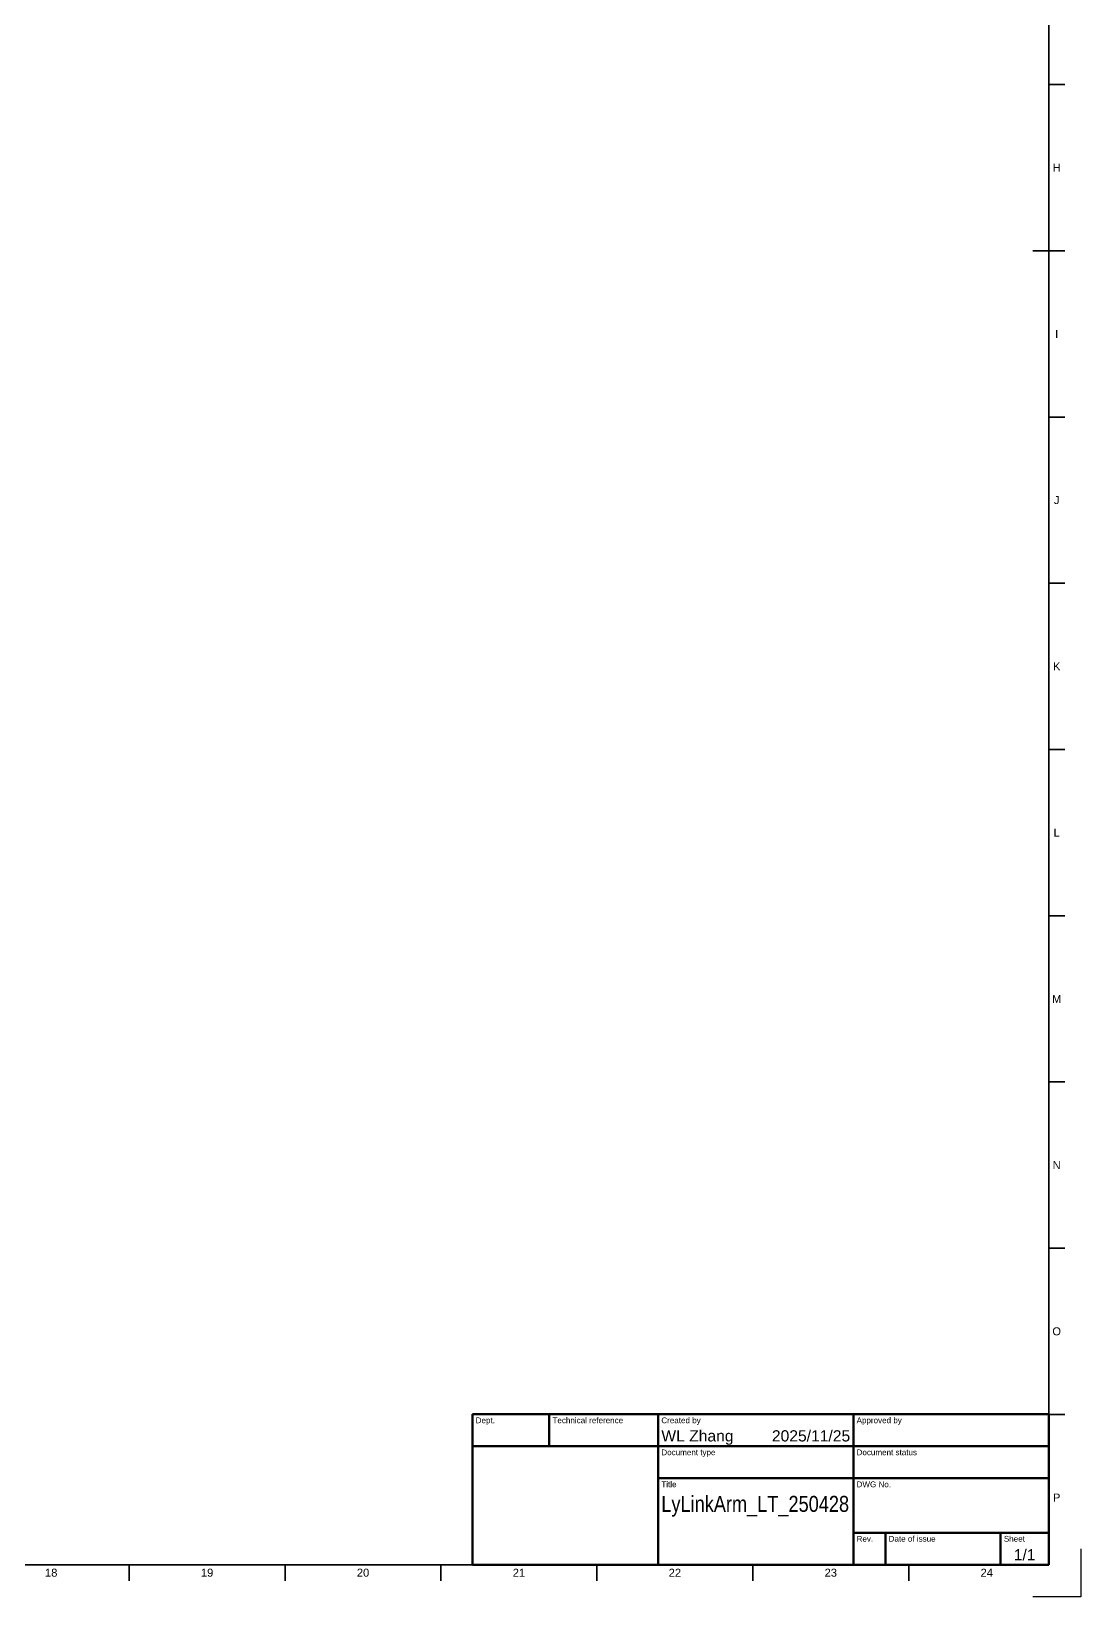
# Model space of a CAD drawing. Header units: millimetres. Extents: x 0 to 1189, y 0 to 841.
# Drawn here: x 861.2 to 1189, y 0 to 489.1 of the extents above; entities that cross this region are included whole.
import ezdxf
from ezdxf.enums import TextEntityAlignment as Align

# ---------------------------------------------------------------- set-up
doc = ezdxf.new("R2010")
doc.units = ezdxf.units.MM
doc.header["$LTSCALE"] = 0.75
doc.layers.add('BORDER', color=7, linetype='Continuous', lineweight=35)
doc.layers.add('TITLEBLOCK', color=7, linetype='Continuous', lineweight=50)
doc.styles.add('FusionTitle', font='arial.ttf')

# ---------------------------------------------------------------- blocks, each defined once
blk = doc.blocks.new('ISO_A0_SHEET')
at = {"layer": 'BORDER'}
for p, q in [((1179, 831), (1179, 10)), ((1179, 472.4375), (1184, 472.4375)), ((1174, 420.5), (1184, 420.5)), ((1179, 368.5625), (1184, 368.5625)), ((1179, 316.625), (1184, 316.625)), ((1179, 264.6875), (1184, 264.6875)), ((1179, 212.75), (1184, 212.75)), ((1179, 160.8125), (1184, 160.8125)), ((1179, 108.875), (1184, 108.875)), ((1179, 56.9375), (1184, 56.9375)), ((20, 10), (1179, 10)), ((891.749998, 10), (891.749998, 5)), ((940.458331, 10), (940.458331, 5)), ((989.166664, 10), (989.166664, 5)), ((1037.874997, 10), (1037.874997, 5)), ((1086.58333, 10), (1086.58333, 5)), ((1135.291663, 10), (1135.291663, 5))]:
    blk.add_line(p, q, dxfattribs=at)
at = {"layer": 'Defpoints'}
for p, q in [((1189, 15), (1189, 0)), ((1189, 0), (1174, 0))]:
    blk.add_line(p, q, dxfattribs=at)
at = {"layer": 'BORDER', "style": 'FusionTitle'}
for s, p in [('H', (1181.5, 446.46875)), ('I', (1181.5, 394.53125)), ('J', (1181.5, 342.59375)), ('K', (1181.5, 290.65625)), ('L', (1181.5, 238.71875)), ('M', (1181.5, 186.78125)), ('N', (1181.5, 134.84375)), ('O', (1181.5, 82.90625)), ('P', (1181.5, 30.96875)), ('18', (867.395832, 7.5)), ('19', (916.104165, 7.5)), ('20', (964.812498, 7.5)), ('21', (1013.520831, 7.5)), ('22', (1062.229164, 7.5)), ('23', (1110.937497, 7.5)), ('24', (1159.64583, 7.5))]:
    blk.add_text(s, height=2.5, dxfattribs=at).set_placement(p, align=Align.MIDDLE)
blk = doc.blocks.new('ISO_TITLEBLOCK')
at = {"layer": 'TITLEBLOCK'}
for p, q in [((0, 47), (-180, 47)), ((-180, 47), (-180, 0)), ((-156, 37), (-156, 47)), ((-122, 0), (-122, 47)), ((-61, 0), (-61, 47)), ((0, 0), (0, 47)), ((-180, 37), (0, 37)), ((-122, 27), (0, 27)), ((-61, 10), (0, 10)), ((-51, 0), (-51, 10)), ((-15, 0), (-15, 10)), ((-180, 0), (0, 0))]:
    blk.add_line(p, q, dxfattribs=at)
at = {"layer": 'TITLEBLOCK', "style": 'FusionTitle'}
for s, p in [('Dept.', (-179, 46)), ('Technical reference', (-155, 46)), ('Created by', (-121, 46)), ('Approved by', (-60, 46)), ('Document type', (-121, 36)), ('Document status', (-60, 36)), ('Title', (-121, 26)), ('DWG No.', (-60, 26)), ('Rev.', (-60, 9)), ('Date of issue', (-50, 9)), ('Sheet', (-14, 9))]:
    blk.add_text(s, height=1.8, dxfattribs=at).set_placement(p, align=Align.TOP_LEFT)
for tag, height, p in [('DEPT', 3.5, (-179, 42)), ('TECHNICAL_REFERENCE', 3.5, (-155, 42)), ('CREATED_BY', 3.5, (-121, 42)), ('APPROVED_BY', 3.5, (-60, 42)), ('DOCUMENT_TYPE', 3.5, (-121, 32)), ('DOCUMENT_STATUS', 3.5, (-60, 32)), ('TITLE_1', 5, (-121, 21.5)), ('TITLE_2', 5, (-121, 14)), ('TITLE_3', 5, (-121, 6.5)), ('DATE_OF_ISSUE', 3.5, (-50, 5))]:
    blk.add_attdef(tag, text='', height=height, dxfattribs=at).set_placement(p, align=Align.TOP_LEFT)
for tag, p in [('CREATED_DATE', (-62, 42)), ('APPROVED_DATE', (-0.99, 42))]:
    blk.add_attdef(tag, text='', height=3.5, dxfattribs=at).set_placement(p, align=Align.TOP_RIGHT)
for tag, height, p in [('DRAWING_NUMBER', 5, (-30.5, 19.75)), ('SHEET', 3.5, (-7.5, 4.85)), ('REV', 3.5, (-56, 4.85))]:
    blk.add_attdef(tag, text='', height=height, dxfattribs=at).set_placement(p, align=Align.TOP_CENTER)

msp = doc.modelspace()

# ---------------------------------------------------------------- block references
at = {"layer": 'BORDER'}
msp.add_blockref('ISO_A0_SHEET', (0, 0), dxfattribs=at)
at = {"layer": 'TITLEBLOCK'}
ref = msp.add_blockref('ISO_TITLEBLOCK', (1179, 10), dxfattribs=at)
ref.add_attrib('CREATED_DATE', '2025/11/25', dxfattribs={"height": 3.5, "style": 'FusionTitle'}).set_placement((1117, 52), align=Align.TOP_RIGHT)
ref.add_attrib('SHEET', '1/1', dxfattribs={"height": 3.5, "style": 'FusionTitle'}).set_placement((1171.5, 14.85), align=Align.TOP_CENTER)
ref.add_attrib('TITLE_1', 'LyLinkArm_LT_250428', dxfattribs={"height": 5, "style": 'FusionTitle', "width": 0.812104}).set_placement((1058, 31.5), align=Align.TOP_LEFT)
ref.add_attrib('CREATED_BY', 'WL Zhang', dxfattribs={"height": 3.5, "style": 'FusionTitle'}).set_placement((1058, 52), align=Align.TOP_LEFT)

doc.saveas('drawing.dxf')
